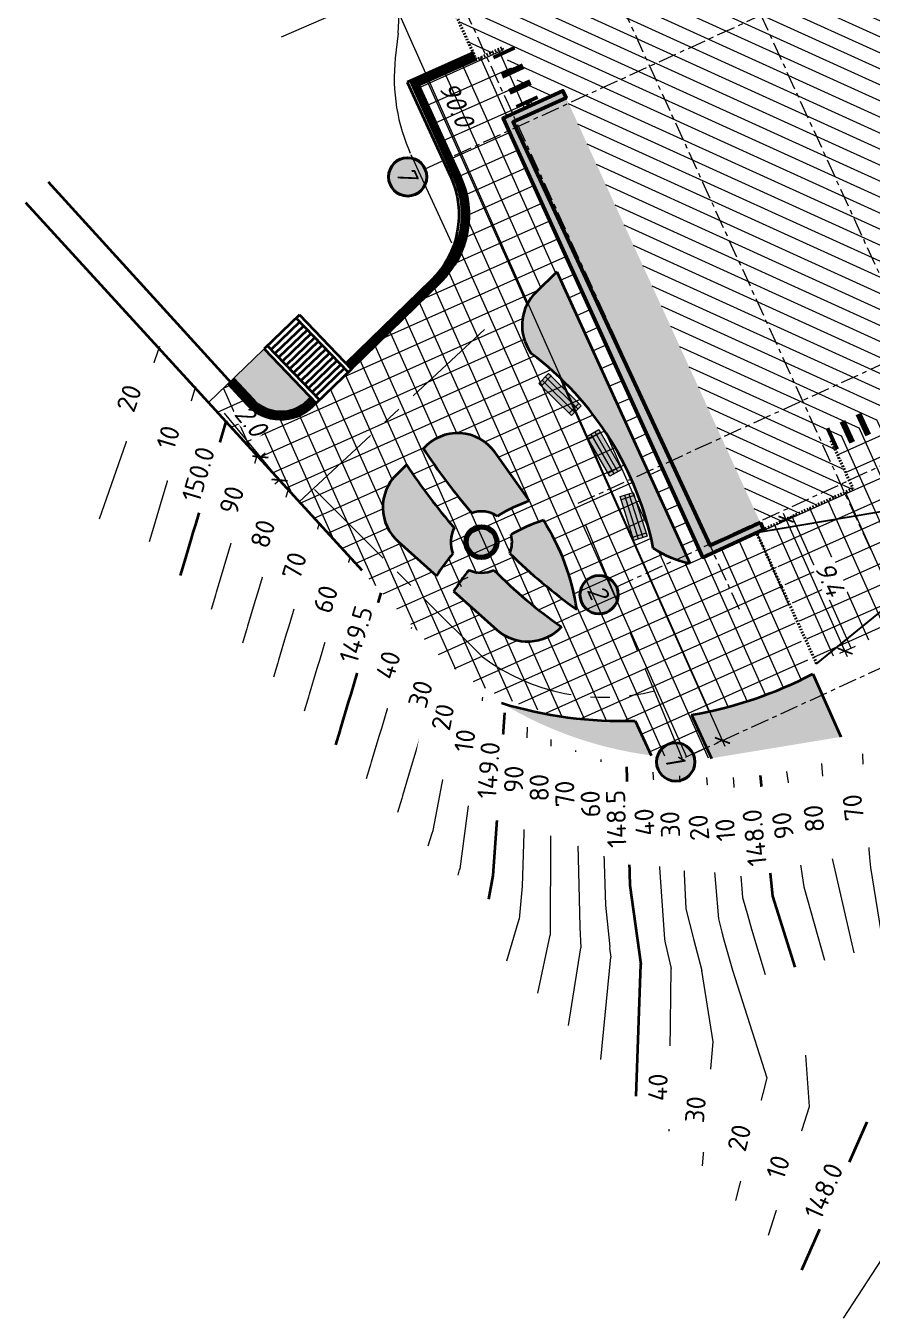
# Model space of a CAD drawing. Extents: x 9571 to 9933, y 11152 to 12208.
# Drawn here: x 9613.5 to 9668.8, y 11988 to 12072.3 of the extents above; entities that cross this region are included whole.
import ezdxf
from ezdxf.enums import TextEntityAlignment as Align

# ---------------------------------------------------------------- set-up
doc = ezdxf.new("R2010")
doc.units = 0
for name, pattern in [('ADSK_Линия сетки', [21, 12, -3, 3, -3]), ('Cплошная', [0]), ('осевая', [50.800000000000004, 31.75, -6.35, 6.35, -6.35]), ('Сверху', [3.96875, 2.38125, -1.5875])]:
    doc.linetypes.add(name, pattern=pattern)
doc.layers.add('prs_goriz doroga', color=11, linetype='Continuous', lineweight=15)
doc.layers.add('МГТ_ГП_ГЕНПЛАН', color=7, linetype='Continuous', lineweight=35)
doc.layers.add('МГТ_ГП_благоустройство', color=7, linetype='Continuous')
doc.layers.add('МГТ_ГП_размеры', color=7, linetype='Continuous')
doc.layers.add('МГТ_ГП_ГАЗОН', color=7, linetype='Continuous', true_color=0x89a57e, transparency=0.3)
for name, color, linetype, lineweight, true_color in [('МГТ_ГП_ЗДАНИЯ', 12, 'Continuous', 50, 0xbd0000), ('МГТ_ГП_ОСИ', 12, 'осевая', 20, 0xbd0000), ('МГТ_ГП_ПОР_СТЦентр', 12, 'осевая', 20, 0xbd0000)]:
    doc.layers.add(name, color=color, linetype=linetype, lineweight=lineweight, true_color=true_color)
doc.layers.add('МГТ_ГП_ТРОТУАР', color=7, linetype='Continuous', true_color=0x755847)
doc.styles.add('ГП', font='isocpeui.ttf')
doc.styles.add('СПДС', font='isocpeur.ttf')
doc.dimstyles.new('ГП_1000', dxfattribs={"dimscale": 0.5, "dimtxt": 2.5, "dimasz": 1.5, "dimexe": 0.8, "dimexo": 0, "dimgap": 0.8, "dimtad": 1, "dimdec": 1, "dimzin": 0, "dimdsep": 46, "dimtxsty": 'ГП', "dimblk": 'ARCHTICK', "dimcen": 3, "dimdle": 0.8, "dimclrd": 7, "dimclre": 7, "dimclrt": 7, "dimaunit": 1, "dimadec": 0, "dimazin": 0, "dimtfac": 1, "dimtdec": 1, "dimtmove": 0, "dimatfit": 3, "dimfxl": 0.18, "dimtolj": 1, "dimtzin": 0, "dimlwd": 18, "dimlwe": 18, "dimarcsym": 0})
doc.dimstyles.new('ГП_архит', dxfattribs={"dimscale": 0.5, "dimtxt": 2500, "dimasz": 1500, "dimexe": 800, "dimexo": 0, "dimgap": 800, "dimtad": 1, "dimdec": 1, "dimlfac": 0.001, "dimzin": 0, "dimdsep": 46, "dimtxsty": 'ГП', "dimblk": 'ARCHTICK', "dimcen": 3000, "dimdle": 800, "dimclrd": 7, "dimclre": 7, "dimclrt": 7, "dimaunit": 1, "dimadec": 0, "dimazin": 0, "dimtfac": 1, "dimtdec": 1, "dimtmove": 0, "dimatfit": 3, "dimfxl": 0.18, "dimtolj": 1, "dimtzin": 0, "dimlwd": 18, "dimlwe": 18, "dimarcsym": 0})
pattern_1 = [(294.0768579740528, (9631.64822142492, 12155.32682837154), (1.159508767210197, 0.5181113960942082), []), (24.07685797405277, (9631.64822142492, 12155.32682837154), (-0.5181113960942081, 1.159508767210197), [])]

# ---------------------------------------------------------------- blocks, each defined once
blk = doc.blocks.new('_ArchTick')
at = {"color": 0, "linetype": 'ByBlock', "const_width": 0.15}
blk.add_lwpolyline([(-0.5, -0.5), (0.5, 0.5)], dxfattribs=at)
blk = doc.blocks.new('*D126')
at = {"layer": 'МГТ_ГП_ГЕНПЛАН', "color": 7, "linetype": 'Continuous', "lineweight": 18, "transparency": 16777216}
for p, q in [((9663.75733192932, 12040.38571389731), (9662.800538356249, 12039.95818314641)), ((9667.176293416902, 12031.14593467936), (9663.002553276285, 12040.48656744981)), ((9667.685426587588, 12031.81155077446), (9666.6479091135, 12031.34794959939))]:
    blk.add_line(p, q, dxfattribs=at)
at = {"layer": 'МГТ_ГП_ГЕНПЛАН', "color": 7, "lineweight": 18, "transparency": 16777216, "xscale": 0.75, "yscale": 0.75, "zscale": 0.75}
for p, rotation in [((9663.165737967967, 12040.12136783809), 114.0768579740528), ((9667.01310872522, 12031.51113429107), 294.0768579740528)]:
    blk.add_blockref('_ArchTick', p, dxfattribs=dict(at, rotation=rotation))
at = {"layer": 'МГТ_ГП_ГЕНПЛАН', "color": 7, "transparency": 16777216, "insert": (9666.025247351627, 12036.23441183702), "char_height": 1.25, "attachment_point": 5, "rotation": 294.07685797405276, "style": 'ГП', "bg_fill": 3, "box_fill_scale": 1.1, "bg_fill_color": 256, "bg_fill_true_color": 13158600, "bg_fill_transparency": 0}
blk.add_mtext('\\A1;9.4', dxfattribs=at)
blk = doc.blocks.new('*D145')
at = {"layer": 'МГТ_ГП_ГЕНПЛАН', "color": 7, "linetype": 'Continuous', "lineweight": 18, "transparency": 16777216}
for p, q in [((9628.852162132092, 12044.18884770947), (9626.5034900179, 12047.03138158009)), ((9628.852162132092, 12044.18884770947), (9629.160520626865, 12044.44363200785)), ((9630.360263774419, 12042.36363337975), (9628.852162132092, 12044.18884770947)), ((9630.105479476038, 12042.67199187453), (9629.797120981266, 12042.41720757615))]:
    blk.add_line(p, q, dxfattribs=at)
at = {"layer": 'МГТ_ГП_ГЕНПЛАН', "color": 7, "lineweight": 18, "transparency": 16777216, "xscale": 0.75, "yscale": 0.75, "zscale": 0.75}
for p, rotation in [((9628.852162132092, 12044.18884770947), 129.5655615019968), ((9630.105479476038, 12042.67199187453), 309.5655615019969)]:
    blk.add_blockref('_ArchTick', p, dxfattribs=dict(at, rotation=rotation))
at = {"layer": 'МГТ_ГП_ГЕНПЛАН', "color": 7, "transparency": 16777216, "insert": (9628.22913443812, 12046.55208549823), "char_height": 1.25, "attachment_point": 5, "rotation": 309.56556150199685, "style": 'ГП', "bg_fill": 3, "box_fill_scale": 1.1, "bg_fill_color": 256, "bg_fill_true_color": 13158600, "bg_fill_transparency": 0}
blk.add_mtext('\\A1;2.0', dxfattribs=at)
blk = doc.blocks.new('Ном_оси')
at = {"layer": 'МГТ_ГП_ОСИ', "true_color": 0xffffff}
h = blk.add_hatch(color=7, dxfattribs=at)
h.dxf.hatch_style = 1
edge = h.paths.add_edge_path()
edge.add_arc((0, 0), 2.5, 0, 360)
at = {"layer": 'МГТ_ГП_ОСИ', "linetype": 'Cплошная', "lineweight": 40}
blk.add_circle((0, 0), 2.5, dxfattribs=at)
at = {"layer": 'МГТ_ГП_ОСИ', "style": 'ГП'}
blk.add_attdef('ОСЬ', text='', height=2.5, dxfattribs=at).set_placement((-0.4332506942569481, 0), align=Align.MIDDLE_CENTER)
blk = doc.blocks.new('*D148')
at = {"layer": 'МГТ_ГП_размеры', "color": 7, "linetype": 'Continuous', "lineweight": 18, "transparency": 16777216}
for p, q in [((-13370.05084763685, 88040.5585468627), (-7936.201033117852, -2598.707095419471)), ((-13346.11371049959, 87641.27542241881), (-12946.8305860557, 87665.21255955608)), ((-7960.138170255113, -2199.423970975585), (-8359.421294699001, -2223.361108112846))]:
    blk.add_line(p, q, dxfattribs=at)
at = {"layer": 'МГТ_ГП_размеры', "color": 7, "lineweight": 18, "transparency": 16777216, "xscale": 750, "yscale": 750, "zscale": 750}
for p, rotation in [((-13346.11371049959, 87641.27542241881), 93.43079211646507), ((-7960.138170255113, -2199.423970975585), 273.4307921164651)]:
    blk.add_blockref('_ArchTick', p, dxfattribs=dict(at, rotation=rotation))
at = {"layer": 'МГТ_ГП_размеры', "color": 7, "transparency": 16777216, "insert": (-9629.96293398989, 42782.26463963585), "char_height": 1250, "attachment_point": 5, "rotation": 273.43079211646506, "style": 'ГП'}
blk.add_mtext('\\A1;90.0', dxfattribs=at)
blk = doc.blocks.new('скамейка')
at = {"layer": 'МГТ_ГП_благоустройство', "lineweight": 0, "ltscale": 0.1}
blk.add_hatch(color=33, dxfattribs=at).paths.add_polyline_path([(-1, 0.5999999998905423), (1, 0.599999999999909), (1, 0), (-1, 0)])
at = {"layer": 'МГТ_ГП_благоустройство'}
h = blk.add_hatch(color=7, dxfattribs=at)
h.dxf.hatch_style = 1
h.paths.add_polyline_path([(-1, 0), (-1, 0.599999999999909), (-0.8500000000003638, 0.599999999999909), (-0.8500000000003638, 0)])
h.paths.add_polyline_path([(0.8500000000003638, 0), (0.8500000000003638, 0.599999999999909), (1, 0.599999999999909), (1, 0)])
at = {"layer": 'МГТ_ГП_благоустройство', "lineweight": 0, "ltscale": 0.1}
for points in [[(-1, 0.599999999999909), (1, 0.599999999999909), (1, 0), (-1, 0)], [(-1, 0), (-1, 0.599999999999909), (-0.8500000000003638, 0.599999999999909), (-0.8500000000003638, 0)], [(0.8500000000003638, 0), (0.8500000000003638, 0.599999999999909), (1, 0.599999999999909), (1, 0)]]:
    blk.add_lwpolyline(points, close=True, dxfattribs=at)
for points in [[(-1, 0.4000000000000909), (1, 0.4000000000000909)], [(-1, 0.2000000000000455), (1, 0.2000000000000455)]]:
    blk.add_lwpolyline(points, dxfattribs=at)
blk = doc.blocks.new('верт комсомольская')
at = {"layer": 'prs_goriz doroga'}
for points, elevation in [([(9618.358265860423, 12040.15040035615), (9622.287032815415, 12051.42074186976)], 150.1999999999996), ([(9621.614118104979, 12038.66080288491), (9621.894613253337, 12039.60366055583), (9622.330851292516, 12041.07003309025), (9624.63159898526, 12048.80377687755)], 150.0999999999999), ([(9625.66388309421, 12034.23897059718), (9625.942214917934, 12035.17455645881), (9625.994770978961, 12035.35121864204), (9626.496700599773, 12037.03840715855), (9626.861038042782, 12038.26309270108), (9627.051186281615, 12038.90225785829), (9627.313144077189, 12039.78280398702), (9627.605671963454, 12040.76610855803), (9627.818010222987, 12041.47986335201), (9628.160157645296, 12042.62995925777), (9628.631517175414, 12044.214389332), (9628.659377424308, 12044.30803889969)], 149.8999999999999), ([(9630.673266643824, 12042.06016991077), (9630.320445401505, 12040.87419497776), (9630.183958477593, 12040.41540720926), (9629.9959272135, 12039.78335806059), (9629.629472795752, 12038.55155650952), (9629.336740664387, 12037.5675653881), (9629.074987113912, 12036.68770580978), (9628.677554115273, 12035.35177271561), (9628.520501432073, 12034.82385511004), (9628.018367566161, 12033.13598004312), (9627.966015750233, 12032.9600044103), (9627.928014950994, 12032.83226835044), (9627.688765588826, 12032.02805445332)], 149.7999999999999), ([(9632.68715586334, 12039.81230092185), (9632.678710349814, 12039.78391213417), (9632.207759309891, 12038.20085516075), (9632.0195238007, 12037.56811946168), (9631.653273628051, 12036.33700446101), (9631.387422309717, 12035.44337062711), (9631.098787946212, 12034.47315376127), (9630.701150702474, 12033.1365341167), (9630.544302264372, 12032.60930306153), (9630.04196415336, 12030.92074144421), (9629.98981658253, 12030.74545236179), (9629.713648083443, 12029.81713830945)], 149.6999999999999), ([(9631.738530578059, 12027.60622216559), (9631.975913127828, 12028.40416095099), (9632.01361741483, 12028.53090031328), (9632.065560740562, 12028.70550284529), (9632.568103096672, 12030.39475101302), (9632.724747289676, 12030.92129551778), (9633.122588778511, 12032.25860171276), (9633.383933838788, 12033.13708819027), (9633.677074460351, 12034.1224524125), (9634.043120387902, 12035.35288086276), (9634.23156014219, 12035.98630311223), (9634.701045082857, 12037.56443193293)], 149.5999999999999), ([(9635.788295567292, 12023.18438987786), (9636.023811304662, 12023.97605355156), (9636.061219079429, 12024.10179621626), (9636.112753914964, 12024.27502564746), (9636.61570476127, 12025.965646916), (9636.771940464077, 12026.49081831995), (9637.17019044311, 12027.82949761574), (9637.43112701319, 12028.70661099244), (9637.72467612495, 12029.69334831548), (9638.090313562303, 12030.92240366493), (9638.27916180679, 12031.55719901521), (9638.72882352189, 12033.06869395509)], 149.3999999999999), ([(9640.7488091242, 12030.84131737509), (9640.302962639089, 12029.3426469667), (9640.113910149505, 12028.70716506602), (9639.74847695725, 12027.47879626697), (9639.483218663385, 12026.58715582823), (9639.193991275408, 12025.61494556723), (9639.004732573281, 12024.97877050276), (9638.639505593568, 12023.75109486749), (9638.136350502164, 12022.05978704854), (9638.085019911727, 12021.88724416775), (9637.813178061908, 12020.973473734)], 149.2999999999999), ([(9639.80108768948, 12018.80292729496), (9640.068914522382, 12019.63614373641), (9640.120008612654, 12019.80030801347), (9642.012532244722, 12029.62620510296)], 149.1999999999999), ([(9643.358277946001, 12028.50261155246), (9641.861170688779, 12017.29496598831), (9641.8317305769, 12017.23064238403), (9641.747906601287, 12016.89335480258)], 149.0999999999999), ([(9646.269014141133, 12026.55158944619), (9645.950936816582, 12016.17177315045), (9645.776088292145, 12014.2584289918), (9645.75317947285, 12014.01266203145)], 148.8999999999999), ([(9647.819701058703, 12025.7337483596), (9647.764908607809, 12012.97061815636)], 148.7999999999999), ([(9649.423873693304, 12025.02655381944), (9649.649925405674, 12015.33399817414), (9649.714893271079, 12013.50137538368), (9649.76071199811, 12012.14906879735)], 148.6999999999999), ([(9668.154951625644, 12024.81248121374), (9668.243302223776, 12021.92564243056), (9668.38971403341, 12020.77691908456), (9668.61415946424, 12018.04147749517), (9668.671030053823, 12017.39046379208), (9668.892375569012, 12016.03361373553), (9669.505271949945, 12012.27655324839)], 147.7), ([(9651.073649020122, 12024.43348103279), (9651.388423703918, 12014.92627192031), (9651.654397711614, 12012.19974475125), (9651.65052756043, 12012.11253278978), (9651.729401962704, 12011.52377974745)], 148.5999999999999), ([(9665.4855074283, 12024.16331896997), (9665.847733961118, 12019.39596871258), (9667.59823129395, 12011.81279424101)], 147.8), ([(9654.477395014876, 12023.60078321246), (9655.221891943926, 12012.71532256877), (9655.271155176446, 12012.45869118674), (9655.664879222786, 12010.79151314166)], 148.3999999999999), ([(9656.21463941934, 12023.36525011841), (9656.629424895675, 12014.69589746878), (9657.151176669064, 12012.64344675026), (9657.662061326766, 12010.66262914516)], 148.3), ([(9657.964116183195, 12023.25200254904), (9658.763061889107, 12014.03092523152), (9658.976428603464, 12013.16753031047), (9659.102463404088, 12012.66137124113), (9659.663153538273, 12010.69394177796)], 148.2), ([(9659.717228246222, 12023.26159701141), (9660.311907797957, 12015.4347554872), (9660.666417751725, 12014.23022692918), (9660.905677679999, 12013.35722192051), (9661.801532087891, 12010.40313815348)], 148.1), ([(9663.19992304263, 12023.64852001648), (9664.334351247431, 12016.12252394389), (9665.67125512749, 12011.34418726538)], 147.9), ([(9644.942702122891, 12011.29890539749), (9645.75317947285, 12014.01266203145)], 148.8999999999997), ([(9646.953632583158, 12009.19028557017), (9647.764908607809, 12012.97061815636)], 148.7999999999997), ([(9648.964563043422, 12007.08166574286), (9649.76071199811, 12012.14906879735)], 148.6999999999997), ([(9651.082814447318, 12004.86051140772), (9651.729401962704, 12011.52377974745)], 148.5999999999997), ([(9655.54269254371, 12000.1839760589), (9655.664879222786, 12010.79151314166)], 148.3999999999997), ([(9657.704270459011, 11997.91739044565), (9658.415663564017, 12006.00080766167), (9657.662061326766, 12010.66262914516)], 148.2999999999998), ([(9659.663153538273, 12010.69394177796), (9661.905245961632, 12003.66562892254), (9659.865848374311, 11995.65080483239)], 148.2), ([(9662.027426289611, 11993.38421921914), (9664.704250738625, 12001.78390528662), (9664.463804110954, 12005.14432775942)], 148.0999999999998), ([(9674.428812251686, 11999.5197582847), (9666.882000004087, 11987.96949999391)], 147.8999999999998)]:
    blk.add_lwpolyline(points, dxfattribs=dict(at, elevation=elevation))
at = {"layer": 'prs_goriz doroga', "color": 12, "lineweight": 35}
for points, elevation in [([(9623.639000599595, 12036.44988674105), (9623.918414085636, 12037.38910850732), (9624.358602864264, 12038.86876107534), (9624.472899767476, 12039.25295920706), (9624.630360940875, 12039.78224991345), (9625.027385449315, 12041.1168099068), (9625.289547489987, 12041.99804258594), (9625.581871131155, 12042.98066060654), (9625.792227555821, 12043.68775365176), (9626.645488204793, 12046.55590788861)], 149.9999999999999), ([(9636.714934302372, 12035.31656294401), (9636.25536097449, 12033.77175106372), (9636.066716975103, 12033.13764226385), (9635.70087529265, 12031.90790036399), (9635.435320486551, 12031.01526322767), (9635.14638961081, 12030.04404966425), (9634.748343876878, 12028.70605691887), (9634.591903928971, 12028.18019896451), (9634.089157327764, 12026.49026424637), (9634.03741824713, 12026.31634826477), (9633.763413072676, 12025.39530602173)], 149.4999999999999), ([(9644.77943313258, 12027.47605814669), (9644.03078187297, 12016.8654263818), (9643.740868140925, 12015.31210179475)], 148.9999999999999), ([(9652.760919919288, 12023.95744440389), (9652.977862796966, 12016.23635191768), (9653.684411115228, 12011.0797673732)], 148.4999999999999), ([(9661.465360684067, 12023.39398635762), (9662.287933392765, 12015.51760207489), (9663.738631930004, 12010.87420703036)], 148), ([(9653.38111462841, 12002.45056167215), (9653.684411115228, 12011.0797673732)], 148.4999999999997), ([(9664.189004204913, 11991.11763360589), (9668.454084054605, 12000.78426680937)], 147.9999999999998)]:
    blk.add_lwpolyline(points, dxfattribs=dict(at, elevation=elevation))
at = {"layer": 'prs_goriz doroga', "color": 12, "lineweight": 35, "attachment_point": 5, "style": 'СПДС', "bg_fill": 2}
for s, insert, char_height, width, rotation in [('150.0', (9624.795931467548, 12043.05676305556, 0.9999999999999432), 1.249999999999998, 3.534999999999995, 73.40741112973254), ('149.5', (9635.09785647027, 12032.59887376294, 0.4999999999999716), 1.249999999999998, 3.534999999999995, 73.40741112973254), ('149.0', (9643.749655985037, 12023.73355931863, 0.4999999999999716), 1.249999999999998, 3.534999999999995, 86.01172134878587), ('148.5', (9652.07982679238, 12020.55956275107), 1.249999999999998, 3.534999999999996, 91.60871899467239), ('148.0', (9661.109357517538, 12019.32900018985), 1.249999999999999, 3.534999999999997, 95.93805811982398), ('148.0', (9665.620460347149, 11996.27425230677), 1.249999999999999, 3.534999999999997, 66.10812637631493)]:
    blk.add_mtext(s, dxfattribs=dict(at, insert=insert, char_height=char_height, width=width, rotation=rotation))
at = {"layer": 'prs_goriz doroga', "insert": (9667.546296283754, 12021.30211374651, 2202.000054931624), "char_height": 1.249999999999999, "width": 4.166249999999988, "attachment_point": 5, "rotation": 97.08467307433908, "style": 'СПДС', "bg_fill": 2}
blk.add_mtext('70', dxfattribs=at)
at = {"layer": 'prs_goriz doroga', "char_height": 1.249999999999999, "attachment_point": 5, "style": 'СПДС', "bg_fill": 2}
for s, insert, width, rotation in [('60', (9650.400150991669, 12021.53601756961, 2202.000054931624), 4.166249999999989, 91.87374930182833), ('40', (9653.926990139562, 12020.34514052031, 2202.000054931624), 4.166249999999989, 93.90666070280048), ('80', (9664.983311904589, 12020.57854086855, 2497.600054931624), 4.166249999999987, 94.3438635593116), ('10', (9662.640317610521, 11997.82926092798, 2202.000054931624), 4.166249999999989, 71.86856153571276)]:
    blk.add_mtext(s, dxfattribs=dict(at, insert=insert, width=width, rotation=rotation))
for s, insert, width, rotation in [('70', (9648.726066060563, 12022.18975980864, 2202.000054931624), 4.166249999999989, 91.50282137730674), ('90', (9662.952418879475, 12020.11934529241, 2202.000054931624), 4.166249999999989, 98.13649720847856), ('30', (9655.59811794162, 12020.19662205962, 2202.000054931624), 4.166249999999988, 92.69354990856466), ('20', (9660.110516282519, 11999.74280990022, 2349.800054931624), 4.166249999999989, 76.06958324363671)]:
    blk.add_mtext(s, dxfattribs=dict(at, insert=insert, width=width, rotation=rotation))
for s, insert, width, rotation in [('80', (9647.048166207245, 12022.59108227391, 2202.000054931624), 4.166249999999989, 90.3032069893981), ('20', (9657.471504341234, 12019.99101882369, 2202.000054931624), 4.166249999999989, 95.07212345759582), ('30', (9657.253094401429, 12001.5862102494, 2202.000054931624), 4.166249999999988, 85.02661594708205)]:
    blk.add_mtext(s, dxfattribs=dict(at, insert=insert, width=width, rotation=rotation))
at = {"layer": 'prs_goriz doroga', "char_height": 1.249999999999999, "width": 4.166249999999989, "attachment_point": 5, "style": 'СПДС', "bg_fill": 2}
for s, insert, rotation in [('90', (9645.393697651281, 12023.14547434768, 2202.000054931624), 88.31621793548075), ('10', (9659.19932549907, 12019.84076469965, 2202.000054931624), 94.50504773024629), ('40', (9654.798037494684, 12003.03944535214, 2202.000054931624), 88.63140518481678)]:
    blk.add_mtext(s, dxfattribs=dict(at, insert=insert, rotation=rotation))
at = {"layer": 'prs_goriz doroga', "insert": (9642.196307510314, 12025.66746607037, 2202.000054931624), "char_height": 1.249999999999999, "width": 4.166249999999989, "attachment_point": 5, "rotation": 82.23047683837672, "style": 'СПДС', "bg_fill": 2}
blk.add_mtext('10', dxfattribs=at)
at = {"layer": 'prs_goriz doroga', "insert": (9640.759628122789, 12027.20460795852, 2351.300054931624), "char_height": 1.249999999999999, "width": 4.166249999999989, "attachment_point": 5, "rotation": 78.98593072749325, "style": 'СПДС', "bg_fill": 2}
blk.add_mtext('20', dxfattribs=at)
at = {"layer": 'prs_goriz doroga', "insert": (9639.30406599901, 12028.70457220265, 2202.000054931624), "char_height": 1.249999999999999, "width": 4.166249999999988, "attachment_point": 5, "rotation": 73.44998427614506, "style": 'СПДС', "bg_fill": 2}
blk.add_mtext('30', dxfattribs=at)
at = {"layer": 'prs_goriz doroga', "insert": (9637.192980600255, 12030.5992673661, 2202.000054931624), "char_height": 1.249999999999999, "width": 4.166249999999987, "attachment_point": 5, "rotation": 73.29212647464074, "style": 'СПДС', "bg_fill": 2}
blk.add_mtext('40', dxfattribs=at)
at = {"layer": 'prs_goriz doroga', "insert": (9633.109535272759, 12034.90244054406, 2202.100054931624), "char_height": 1.249999999999999, "width": 4.166249999999987, "attachment_point": 5, "rotation": 73.29212647464074, "style": 'СПДС', "bg_fill": 2}
blk.add_mtext('60', dxfattribs=at)
at = {"layer": 'prs_goriz doroga', "insert": (9631.07413883356, 12037.0832154259, 2202.100054931624), "char_height": 1.249999999999999, "width": 4.166249999999987, "attachment_point": 5, "rotation": 73.29212647464074, "style": 'СПДС', "bg_fill": 2}
blk.add_mtext('70', dxfattribs=at)
at = {"layer": 'prs_goriz doroga', "insert": (9629.010457793609, 12039.16717739082, 2202.100054931624), "char_height": 1.249999999999999, "width": 4.166249999999987, "attachment_point": 5, "rotation": 73.29212647464074, "style": 'СПДС', "bg_fill": 2}
blk.add_mtext('80', dxfattribs=at)
at = {"layer": 'prs_goriz doroga', "insert": (9626.981562523617, 12041.37574938499, 2202.100054931624), "char_height": 1.249999999999999, "width": 4.166249999999987, "attachment_point": 5, "rotation": 73.29212647464074, "style": 'СПДС', "bg_fill": 2}
blk.add_mtext('90', dxfattribs=at)
at = {"layer": 'prs_goriz doroga', "insert": (9622.831164182688, 12045.46162016107, 2202.100054931624), "char_height": 1.249999999999999, "width": 4.166249999999987, "attachment_point": 5, "rotation": 73.29212647464074, "style": 'СПДС', "bg_fill": 2}
blk.add_mtext('10', dxfattribs=at)
at = {"layer": 'prs_goriz doroga', "insert": (9620.279760011172, 12048.02055766437, 2202.100054931624), "char_height": 1.249999999999999, "width": 4.166249999999987, "attachment_point": 5, "rotation": 71.04054493395607, "style": 'СПДС', "bg_fill": 2}
blk.add_mtext('20', dxfattribs=at)
blk = doc.blocks.new('Каланчевка 14.10.19')
at = {"layer": 'МГТ_ГП_ЗДАНИЯ', "linetype": 'Continuous', "lineweight": 15, "ltscale": 0.4, "true_color": 0xd2515b}
h = blk.add_hatch(dxfattribs=at)
h.set_pattern_fill('ANSI31', color=13, scale=299.9999999999999, angle=90)
h.set_pattern_definition([(135, (0, 0), (-673.5192090801862, -673.5192090801862), [])])
h.paths.add_polyline_path([(-618.6534720737109, 9747.843425277853), (-2852.947494676233, 41168.50430662407), (-5259.321204375769, 40985.61580025619), (-5578.504196560298, 45185.2977607568), (-7410.7726349908, 45055.0068532788), (-9240.830962663944, 70790.94022874007), (-28.26439886528533, 71446.03728363835), (-1291.031558362356, 89406.37170869691), (8483.591458398374, 90101.43607612117), (8909.632566169461, 84110.06115707921), (15628.9629404252, 84587.86650139667), (15272.92287539062, 90577.69919529199), (25037.77481478336, 91272.06875047667), (26146.72626439732, 73307.31656740213), (31046.16807030101, 73655.71132530869), (34849.74815061292, 12270.24735253048), (28445.36806782405, 11814.83783102204), (28224.44627760159, 15136.92706998083), (5543.418133829429, 13643.70779277227), (5788.053915602715, 10203.41843927605)])
at = {"layer": 'МГТ_ГП_ЗДАНИЯ', "lineweight": 30, "true_color": 0xd14d58, "transparency": 33554610}
h = blk.add_hatch(color=13, dxfattribs=at)
h.dxf.hatch_style = 1
h.set_gradient(color1=(210, 81, 91), color2=(255, 240, 240), tint=1, name='HEMISPHERICAL')
h.paths.add_polyline_path([(-4966.842898768486, 9438.64771224378), (-7109.470682340725, 40865.82689473953), (-2829.530337228483, 41170.16947894843), (-618.6534720737109, 9747.843425277853)])
at = {"layer": 'МГТ_ГП_ЗДАНИЯ'}
h = blk.add_hatch(color=256, dxfattribs=at)
h.dxf.hatch_style = 1
h.paths.add_polyline_path([(-653.7448349959595, 10246.61064207042), (-4244.379729463304, 9991.28392846795), (-6584.449183263372, 40401.89815505061), (-2794.196972201098, 40671.41947070067), (-2829.530337228483, 41170.1694789484), (-7109.470682340725, 40865.82689473953), (-4966.842898768486, 9438.64771224378), (-618.6534720737109, 9747.843425277853)])
at = {"layer": 'МГТ_ГП_ЗДАНИЯ', "linetype": 'Сверху', "lineweight": 40}
for points in [[(-5552.23084894694, 44839.60357680733), (-5578.504196560298, 45185.2977607568), (-7410.772634990801, 45055.00685327881), (-9240.830962663924, 70790.94022874007), (-28.26439886528533, 71446.03728363835), (-1291.031558362356, 89406.37170869691), (8484.123330238275, 90093.95641384539), (8909.632566169457, 84110.06115707921), (15628.9629404252, 84587.86650139667), (15272.92287539062, 90577.69919529199), (25037.77481478336, 91272.06875047667), (26146.72626439732, 73307.31656740213), (31046.16807030101, 73655.71132530869)], [(5676.746820606473, 13652.48556792596), (5543.418133829429, 13643.70779277227), (5788.053915602715, 10203.41843927605), (-618.6534720737109, 9747.843425277853)], [(-445.7251896914677, 335.193143454555), (-1112.552610986189, 9712.722716072909)]]:
    blk.add_lwpolyline(points, dxfattribs=at)
at = {"layer": 'МГТ_ГП_ЗДАНИЯ'}
for points in [[(-6300.34182231229, 44786.40610007872), (-4804.119875581517, 44892.80105353598)], [(-6205.731961871927, 43541.56745273311), (-4709.510015141153, 43647.96240619037)], [(-6194.81935296172, 43397.98371602222), (-4698.597406230947, 43504.37866947948)], [(-6119.07142357179, 42401.32280239713), (-4622.849476841016, 42507.71775585439)], [(-6107.68481010741, 42251.50230341021), (-4611.462863376637, 42357.89725686747)], [(-6031.828918102372, 41253.42086094021), (-4535.606971371599, 41359.81581439747)], [(-5260.211201012025, 40997.32601950257), (-5283.717944737025, 41306.61833766883)], [(5723.369002447114, 12977.25445377285), (5618.267393665446, 14473.56780726253)], [(6720.853378086773, 13048.14112638813), (6615.751769305105, 14544.45447987781)], [(6870.636689221181, 13058.78554428471), (6765.535080439513, 14555.09889777438)], [(7868.121064861021, 13129.6722168976), (7763.019456079353, 14625.98557038727)], [(8017.743721206949, 13140.3052177924), (7912.642112425281, 14636.61857128207)]]:
    blk.add_lwpolyline(points, dxfattribs=at)
blk.add_lwpolyline([(-653.7448349959595, 10246.61064207042), (-4244.379729463304, 9991.28392846795), (-6584.449183263372, 40401.89815505061), (-2794.196972201098, 40671.41947070067), (-2829.530337228483, 41170.1694789484), (-7109.470682340725, 40865.82689473953), (-4966.842898768486, 9438.64771224378), (-618.6534720737109, 9747.843425277853)], close=True, dxfattribs=at)
at = {"layer": 'МГТ_ГП_ЗДАНИЯ', "lineweight": 25}
for points in [[(-445.7251896914677, 335.193143454555), (35185.53660406164, 12294.12495769075)], [(35787.32984659991, 2568.703572761877), (-1112.552610986189, 9712.722716072909)]]:
    blk.add_lwpolyline(points, dxfattribs=at)
at = {"layer": 'МГТ_ГП_ОСИ', "linetype": 'ADSK_Линия сетки', "ltscale": 100}
for p, q in [((13455.30768980231, 6628.023616713996), (7356.169025979703, 93317.4583624452)), ((-3921.737267296234, 5405.440875556553), (-10020.87593111884, 92094.87562128776)), ((5475.034460365539, 6066.561967502756), (-624.104203457071, 92755.99671323397)), ((-13040.39494209291, 39541.81182137186), (37905.92555437494, 43164.55737050989)), ((-11338.07568677637, 15602.26067367948), (39608.24480969147, 19225.00622281758)), ((-10912.49587294724, 9617.372886756393), (40033.82462352061, 13240.11843589449)), ((-10061.33624528331, -2352.40268716936), (40884.98425122014, 1270.342861971236))]:
    blk.add_line(p, q, dxfattribs=at)
at = {"layer": 'МГТ_ГП_ОСИ', "xscale": 499.9999999999997, "yscale": 499.9999999999997, "zscale": 499.9999999999997, "rotation": 273.9999999999999}
for p, values in [((-14287.72085796323, 39459.83149972612), {'ОСЬ': '7'}), ((-12159.83883129264, 9535.39135323609), {'ОСЬ': '2'}), ((-11308.30835058315, -2439.599491224086), {'ОСЬ': '1'})]:
    blk.add_blockref('Ном_оси', p, dxfattribs=at).add_auto_attribs(values)
at = {"layer": 'МГТ_ГП_размеры', "color": 6}
dim = blk.add_aligned_dim(p1=(-13346.11371049959, 87641.27542241882), p2=(-7960.138170255113, -2199.423970975584), distance=0, dimstyle='ГП_архит', dxfattribs=at)
dim.commit()
dim.dimension.update_dxf_attribs({"geometry": '*D148', "text_midpoint": (-9629.96293398989, 42782.26463963585)})

msp = doc.modelspace()

# ---------------------------------------------------------------- hatches: boundary and pattern name
at = {"layer": 'МГТ_ГП_ГАЗОН', "lineweight": 13, "ltscale": 100}
for points in [[(9654.498473182326, 12038.23027807661, 0.09640929820409805), (9656.897987800443, 12037.24069027927), (9648.204196197263, 12056.25921764564), (9646.83708057724, 12054.92739544101, 0.3438419171236081), (9646.33637494816, 12051.27166473655), (9646.524974659804, 12050.94698310939, -0.1850532969815827)], [(9654.360834985711, 12024.70349951048), (9653.32559784014, 12026.96818296304, -0.08252266313849195), (9644.595678390668, 12028.12176386482, 0.1044568161686559)]]:
    msp.add_hatch(color=256, dxfattribs=at).paths.add_polyline_path(points)
h = msp.add_hatch(color=256, dxfattribs=at)
edge = h.paths.add_edge_path()
edge.add_arc((9650.511447808589, 12030.04527969789), 11.99848196891719, 109.9710579811962, 121.0113502527031, ccw=False)
edge.add_line((9646.413421131534, 12041.32223615398), (9644.182035770396, 12044.4709946203))
edge.add_arc((9641.7343363843, 12042.73645192463), 2.999978441225541, 35.32298996526931, 138.3146233675483)
edge.add_arc((9672.780182906712, 12066.39976250004), 39.71757615606458, 213.062742002011, 220.6540258235944)
edge.add_arc((9643.279788470347, 12038.62652457098), 2.000000000005914, 58.333540310653916, 108.41020564896101, ccw=False)
h = msp.add_hatch(color=256, dxfattribs=at)
edge = h.paths.add_edge_path()
edge.add_arc((9643.279788470345, 12038.62652457099), 1.999999999995713, 152.4591586416239, 201.9100454637025, ccw=False)
edge.add_arc((9672.780182906803, 12066.39976250014), 41.21757615619527, 213.4641951140586, 220.6460433785331, ccw=False)
edge.add_line((9638.395220777662, 12043.67174095032), (9637.751187127036, 12043.04433366835))
edge.add_arc((9639.844588424863, 12040.8954569836), 2.999999999997391, 134.250797710225, 228.1792428175963)
edge.add_line((9637.844180929587, 12038.6597535478), (9640.346806563846, 12036.42051600114))
edge.add_arc((9650.511447808336, 12030.04527969837), 11.99848196837196, 139.232235521093, 147.9041711474469, ccw=False)
h = msp.add_hatch(color=256, dxfattribs=at)
edge = h.paths.add_edge_path()
edge.add_arc((9634.86408953951, 12032.07335673282), 14.79710827175486, 8.327915653768631, 32.61711670430464)
edge.add_arc((9650.511447808416, 12030.04527969821), 10.49848196855276, 107.6541505328497, 120.2675015902547)
edge.add_arc((9643.279788470332, 12038.62652457099), 2.000000000016268, -21.864807463399416, 14.066642972484203, ccw=False)
edge.add_arc((9672.780182906756, 12066.39976250025), 39.71757615623221, 225.8913723619224, 234.1254145460255)
h = msp.add_hatch(color=256, dxfattribs=at)
edge = h.paths.add_edge_path()
edge.add_arc((9672.780182906292, 12066.39976249973), 41.21757615553756, 225.8993548069635, 233.92375117433681, ccw=False)
edge.add_arc((9643.27978847035, 12038.62652457098), 1.999999999993773, 246.17694280127012, 294.08623954390254, ccw=False)
edge.add_arc((9650.511447808605, 12030.04527969822), 10.4984819686789, 139.9760841839138, 149.3102440074239)
edge.add_line((9641.483346073817, 12035.40359125252), (9644.30110362911, 12032.88238774972))
edge.add_arc((9646.301511124335, 12035.11809118538), 2.999999999858953, 228.1792428164912, 317.3701655985485)
h = msp.add_hatch(color=256, dxfattribs=at)
edge = h.paths.add_edge_path()
edge.add_arc((9652.431578654254, 12053.81190560017), 26.85860598252418, 279.7968341496116, 297.6777657829797)
edge.add_line((9664.90735882069, 12030.02662392088), (9666.739510052705, 12025.91036733435))
edge.add_line((9666.739510052705, 12025.91036733435), (9658.29592196897, 12024.51374562175))
edge.add_line((9658.29592196897, 12024.51374562175), (9657.00170611621, 12027.34497056216))
at = {"layer": 'МГТ_ГП_ГЕНПЛАН', "true_color": 0xf7f281}
h = msp.add_hatch(color=51, dxfattribs=at)
h.dxf.hatch_style = 1
edge = h.paths.add_edge_path()
edge.add_arc((9643.279788470352, 12038.62652457099), 1, 0, 360)
at = {"layer": 'МГТ_ГП_ТРОТУАР', "lineweight": 15, "ltscale": 1.5, "transparency": 33554610}
h = msp.add_hatch(dxfattribs=at)
h.set_pattern_fill('NET', color=256, scale=0.4, style=0)
h.set_pattern_definition(pattern_1)
edge = h.paths.add_edge_path()
edge.add_line((9694.327862384936, 12054.39134437991), (9698.38808224316, 12045.53307514239))
edge.add_line((9698.38808224316, 12045.53307514239), (9699.451684947824, 12046.00833216311))
edge.add_arc((9698.635761489406, 12047.83433022171), 2.0000000000011, 294.0768579741048, 384.079198863951)
edge.add_line((9700.46172621092, 12048.65032828285), (9667.33233849323, 12122.78419709733))
edge.add_line((9667.33233849323, 12122.78419709733), (9665.61301320269, 12121.98983958493))
edge.add_line((9665.61301320269, 12121.98983958493), (9695.471403564305, 12054.91523667542))
edge.add_line((9695.471403564305, 12054.91523667542), (9694.327862384936, 12054.39134437991))
h = msp.add_hatch(dxfattribs=at)
h.set_pattern_fill('NET', color=256, scale=0.4)
h.set_pattern_definition(pattern_1)
edge = h.paths.add_edge_path()
edge.add_line((9664.907358820694, 12030.02662392087), (9661.694950361396, 12039.44087182837))
edge.add_line((9661.694950361396, 12039.44087182837), (9657.731880446363, 12037.62526445673))
edge.add_line((9657.731880446363, 12037.62526445673), (9644.695579990846, 12066.30127037842))
edge.add_line((9644.695579990846, 12066.30127037842), (9646.381050400794, 12067.07343755352))
edge.add_line((9646.381050400794, 12067.07343755352), (9644.640911671393, 12070.89600462762))
edge.add_line((9644.640911671393, 12070.89600462762), (9639.219821184528, 12068.45448567814))
edge.add_line((9639.219821184528, 12068.45448567814), (9641.936947721017, 12062.45608628282))
edge.add_arc((9636.482141959612, 12059.95706765437), 5.999999999999663, -45.74920158393752, 24.614009870412076, ccw=False)
edge.add_line((9640.668944608213, 12055.65931433645), (9632.285322017025, 12047.49212309183))
edge.add_arc((9630.191920692725, 12049.64099975082), 3.000000000021201, 222.72043384446, 314.25079841565037, ccw=False)
edge.add_line((9627.987902619705, 12047.60573457548), (9626.73990879745, 12048.95720512224))
edge.add_line((9626.73990879745, 12048.95720512224), (9625.470857353375, 12047.73522641049))
edge.add_line((9625.470857353375, 12047.73522641049), (9640.751377853347, 12030.988885185))
edge.add_arc((9651.968672201801, 12044.39704040286), 17.48159943615253, 230.0840677987135, 274.451789073542)
edge.add_line((9653.32559784015, 12026.96818296303), (9654.360834985722, 12024.70349951047))
edge.add_line((9654.360834985722, 12024.70349951047), (9658.298758738003, 12024.50753990946))
edge.add_line((9658.298758738003, 12024.50753990946), (9657.001706116216, 12027.34497056216))
edge.add_arc((9652.431578654297, 12053.81190560007), 26.85860598242806, 279.7968341495643, 297.6777657829907)
edge = h.paths.add_edge_path(flags=16)
edge.add_line((9644.182035770396, 12044.4709946203), (9647.32756666303, 12040.04933010273))
edge.add_arc((9634.86408953951, 12032.07335673282), 14.79710827175466, 8.327915653768628, 32.61711670430458, ccw=False)
edge.add_line((9649.505167311654, 12034.21654474978), (9648.508744720977, 12033.08631367565))
edge.add_arc((9646.301511124344, 12035.1180911856), 3.000000000003894, 228.1792428178157, 317.3701655952634, ccw=False)
edge.add_line((9644.301103629075, 12032.88238774979), (9637.844180929587, 12038.6597535478))
edge.add_arc((9639.844588424863, 12040.8954569836), 3.000000000000005, 134.2507977102251, 228.1792428175963, ccw=False)
edge.add_line((9637.751187127036, 12043.04433366835), (9639.493928658598, 12044.73155690192))
edge.add_arc((9641.734334462639, 12042.73641734961), 2.999999999997474, 35.323507515672986, 138.3141058170704, ccw=False)
edge = h.paths.add_edge_path(flags=16)
edge.add_arc((9658.240490008013, 12043.89985775816), 6.793145345805705, 236.5745254544699, 258.6018312418087)
edge.add_line((9656.897987800443, 12037.24069027927), (9648.204196197263, 12056.25921764564))
edge.add_line((9648.204196197263, 12056.25921764564), (9646.83708057724, 12054.92739544101))
edge.add_arc((9648.930481901538, 12052.77851878204), 3.000000000000388, 134.2507984159891, 210.1512687973924)
edge.add_line((9646.33637494816, 12051.27166473655), (9646.524974659804, 12050.94698310939))
edge.add_arc((9633.920253794224, 12034.18561643156), 20.97194318626099, 11.119773098526991, 53.05645611471431, ccw=False)
h = msp.add_hatch(dxfattribs=at)
h.set_pattern_fill('NET', color=256, scale=0.4, style=0)
h.set_pattern_definition(pattern_1)
h.paths.add_polyline_path([(9666.097705787408, 12045.25160588741), (9686.811851890938, 12054.61017910506), (9688.18467115591, 12051.57695464671), (9694.384989056065, 12054.41751591043), (9698.386449074502, 12045.53234501972), (9665.1604254243, 12030.68767957217), (9661.694950361396, 12039.44087182837), (9667.534215124479, 12042.11602325798)])
h = msp.add_hatch(dxfattribs=at)
h.set_pattern_fill('NET', color=256, scale=0.4)
h.set_pattern_definition(pattern_1)
edge = h.paths.add_edge_path()
edge.add_arc((9657.808548415069, 12025.89186066004), 11.75782730535154, 134.9265957569121, 142.2739825896676, ccw=False)
edge.add_arc((9672.780182906756, 12066.39976250025), 39.71757615623234, 225.8913723619224, 234.1254145460255, ccw=False)
edge.add_arc((9643.279788470332, 12038.62652457099), 2.000000000016322, 338.1351925366005, 374.0666429724842)
edge.add_arc((9650.511447808456, 12030.04527969812), 10.49848196864977, 107.65415053291031, 120.26750159019821, ccw=False)
edge.add_line((9647.32756666303, 12040.04933010273), (9646.413421131538, 12041.32223615398))
edge.add_arc((9650.511447808525, 12030.04527969801), 11.99848196878311, 109.971057981087, 121.0113502527335)
edge.add_arc((9643.293600764864, 12038.74538964258), 1.892258505468904, 56.79987153991159, 109.9438744197303)
edge.add_line((9642.648152374746, 12040.52416411598), (9639.493928658598, 12044.73155690192))
edge.add_line((9639.493928658598, 12044.73155690192), (9638.395220777662, 12043.67174095032))
edge.add_arc((9672.780182906803, 12066.39976250014), 41.21757615619543, 213.4641951140586, 220.6460433785331)
edge.add_arc((9643.279788470347, 12038.62652457099), 1.999999999997371, 152.459158641648, 201.910045463683)
edge.add_arc((9650.511447808416, 12030.04527969831), 11.99848196847161, 139.2322355211255, 147.9041711474071)
edge.add_line((9640.346806563846, 12036.42051600114), (9641.673316401453, 12035.23361429526))
edge.add_arc((9650.511447808385, 12030.04527969828), 10.2484819683892, 139.9103287379527, 149.5853714412755, ccw=False)
edge.add_arc((9643.219686285644, 12038.22402523527), 1.671500238183666, 250.8358984317066, 301.6194024240402)
edge.add_arc((9667.147607846713, 12059.70812651419), 32.49812513715247, 224.820317359168, 235.0027886221079)

# ---------------------------------------------------------------- linework, layer by layer
at = {"layer": 'МГТ_ГП_ГЕНПЛАН', "lineweight": 15}
msp.add_lwpolyline([(9630.236138107313, 12071.60493567864), (9634.142842973966, 12073.30096153584, 0.4315329868967569), (9635.377656799414, 12076.72286353907), (9631.001407314148, 12085.37086991248, 0.4137799395388548), (9626.302798254168, 12086.91579566189), (9623.8580329161, 12085.6831867017)], format="xyb", dxfattribs=at)
at = {"layer": 'МГТ_ГП_ГЕНПЛАН', "color": 12, "linetype": 'Сверху', "lineweight": 40, "ltscale": 1.2, "true_color": 0xbd0000, "const_width": 0.5, "flags": 128}
msp.add_lwpolyline([(9634.622054834073, 12050.11755045185), (9640.368258431807, 12055.71541023178, 0.3170420214788823), (9641.636261544618, 12062.51218217813), (9638.887431043915, 12068.57978432556), (9642.86272370504, 12070.3560920938)], format="xyb", dxfattribs=at)
at = {"layer": 'МГТ_ГП_ГЕНПЛАН', "color": 12, "true_color": 0xbd0000}
for points in [[(9642.760733272744, 12070.58434185112), (9638.438014132236, 12068.65279108398)], [(9642.964714137348, 12070.12784233647), (9639.194147384209, 12068.44301367473)]]:
    msp.add_lwpolyline(points, dxfattribs=at)
for points in [[(9638.438014132236, 12068.65279108398), (9641.259482226871, 12062.49414935034, -0.3170420214789639), (9639.991479114062, 12055.69737740399), (9634.4487877371, 12050.29777597951)], [(9634.795604259352, 12049.93759996392), (9640.668944608205, 12055.65931433645, 0.3170420214788823), (9641.936947721017, 12062.45608628281), (9639.194147384209, 12068.44301367473)]]:
    msp.add_lwpolyline(points, format="xyb", dxfattribs=at)
at = {"layer": 'МГТ_ГП_ГЕНПЛАН', "elevation": 150.96}
for points in [[(9627.64663639236, 12048.26416237793), (9615.019361801995, 12062.11538518481)], [(9635.502723144877, 12036.77560813068), (9613.544084946869, 12060.76499331549)]]:
    msp.add_lwpolyline(points, dxfattribs=at)
at = {"layer": 'МГТ_ГП_ГЕНПЛАН', "color": 7}
for points in [[(9648.204196197268, 12056.25921764562), (9646.837080577245, 12054.92739544099, 0.3438419171236731), (9646.336374948169, 12051.27166473653), (9646.524974659811, 12050.94698310937)], [(9639.493928658598, 12044.73155690192, 0.03313534329680717), (9642.648152374748, 12040.52416411598, 0.03313534329680717)], [(9649.505167311654, 12034.21654474978, 0.1063802226446304), (9647.327566663032, 12040.04933010273)], [(9648.50874472098, 12033.08631367565, -0.4100836212273314), (9644.301103629068, 12032.8823877498), (9641.48334607382, 12035.40359125252)]]:
    msp.add_lwpolyline(points, format="xyb", dxfattribs=at)
for points in [[(9648.204196197268, 12056.25921764562), (9656.89344788864, 12037.25062178451)], [(9631.409777025052, 12053.4538546375), (9629.10468806401, 12051.23426799091)], [(9631.409777025052, 12053.4538546375), (9634.808519077636, 12049.9241871659)], [(9631.43644222442, 12052.99364928426), (9629.563557443573, 12051.19023513391)], [(9631.679209513888, 12052.74153017915), (9629.806324733045, 12050.9381160288)], [(9631.92197680336, 12052.48941107403), (9630.049092022515, 12050.68599692368)], [(9631.193674934953, 12053.24576838938), (9634.592416987538, 12049.71610091778)], [(9632.16474409283, 12052.23729196892), (9630.291859311987, 12050.43387781857)], [(9632.407511382302, 12051.9851728638), (9630.534626601455, 12050.18175871346)], [(9632.650278671772, 12051.73305375869), (9630.777393890927, 12049.92963960834)], [(9632.893045961244, 12051.48093465358), (9631.020161180397, 12049.67752050323)], [(9633.135813250714, 12051.22881554846), (9631.262928469869, 12049.42540139812)], [(9633.378580540184, 12050.97669644335), (9631.505695759339, 12049.173282293)], [(9633.621347829654, 12050.72457733823), (9631.74846304881, 12048.92116318789)], [(9633.864115119126, 12050.47245823312), (9631.99123033828, 12048.66904408278)], [(9634.106882408596, 12050.22033912801), (9632.23399762775, 12048.41692497766)], [(9634.349649698068, 12049.96822002289), (9632.47676491722, 12048.16480587255)], [(9634.808519077636, 12049.9241871659), (9632.503430116594, 12047.70460051932)], [(9664.907358820692, 12030.02662392088), (9666.73951005271, 12025.91036733435)]]:
    msp.add_lwpolyline(points, dxfattribs=at)
at = {"layer": 'МГТ_ГП_ГЕНПЛАН'}
for points in [[(9646.413421131536, 12041.32223615398), (9644.182035770396, 12044.4709946203, 0.4822921750639845), (9639.493928658596, 12044.73155690192, 0.4562108285141869)], [(9638.395220777664, 12043.67174095032), (9637.751187127036, 12043.04433366835, 0.4344411798916631), (9637.84418092959, 12038.6597535478), (9640.346806563848, 12036.42051600114)], [(9657.001706116207, 12027.34497056217, 0.07817897642260428), (9664.90735882069, 12030.02662392088)], [(9644.589736864591, 12028.12357687545, 0.08258087834307269), (9653.325597840145, 12026.96818296303, 0.08258087834307269)]]:
    msp.add_lwpolyline(points, format="xyb", dxfattribs=at)
for points in [[(9657.00170611621, 12027.34497056217), (9658.298758737998, 12024.50753990946)], [(9653.325597840145, 12026.96818296303), (9654.360834985717, 12024.70349951047)]]:
    msp.add_lwpolyline(points, dxfattribs=at)
at = {"layer": 'МГТ_ГП_ГЕНПЛАН', "color": 6, "lineweight": 70}
msp.add_circle((9643.279788470352, 12038.62652457099), 1, dxfattribs=at)
at = {"layer": 'МГТ_ГП_ГЕНПЛАН', "color": 7}
for centre, radius, start, end in [((9633.920253794231, 12034.18561643155), 20.97194318626039, 11.11977309851236, 53.05645611471127), ((9672.780182906428, 12066.39976249986), 41.21757615572266, 213.4641951140139, 220.6460433785709), ((9650.51144780835, 12030.04527969838), 11.99848196837674, 109.9710579809137, 121.0113502529153), ((9643.27978847035, 12038.62652457099), 2, 58.33354031058879, 108.4102056490762), ((9650.51144780835, 12030.04527969838), 10.49848196837674, 107.6541505327707, 120.2675015904014), ((9643.27978847035, 12038.62652457099), 2, 152.4591586415797, 201.9100454635475), ((9643.27978847035, 12038.62652457099), 2, 338.1351925365226, 14.06664297266141), ((9658.240490008024, 12043.89985775815), 6.793145345812109, 236.5745254544696, 258.4434413190523), ((9650.51144780835, 12030.04527969838), 11.99848196837674, 139.2322355211778, 147.9041711475234), ((9672.780182906428, 12066.39976249986), 39.71757615572266, 225.8913723618707, 234.1254145460776), ((9650.51144780835, 12030.04527969838), 10.49848196837674, 139.9760841836978, 149.3102440074607), ((9643.27978847035, 12038.62652457099), 2, 246.176942801402, 294.0862395439339), ((9667.147607846206, 12059.70812651357), 32.49812513634756, 224.8203173590184, 235.0027886222107)]:
    msp.add_arc(centre, radius, start, end, dxfattribs=at)
at = {"layer": 'МГТ_ГП_ОСИ', "color": 18, "linetype": 'осевая', "ltscale": 0.2, "true_color": 0x000000}
for points in [[(9631.416388545778, 12089.91724646923), (9636.815760692507, 12078.13160951606, -0.1352673088897612), (9637.835961976154, 12071.83759139414), (9637.65988578632, 12070.21676809261, 0.1352673088897873), (9638.68008706997, 12063.92274997069), (9641.783875656127, 12057.14786495411)], [(9632.374989172426, 12042.05392085142), (9643.351086653118, 12031.13178923756, 0.2262861735939889), (9654.571267532468, 12028.91339284431, 4.244579814029859)]]:
    msp.add_lwpolyline(points, format="xyb", dxfattribs=at)
for points in [[(9631.385507853733, 12041.2569782043), (9643.496725608564, 12052.50949559214)], [(9656.389455509308, 12024.51326369244), (9649.670826487649, 12040.75904522074)]]:
    msp.add_lwpolyline(points, dxfattribs=at)

# ---------------------------------------------------------------- block references
at = {"layer": 'МГТ_ГП_благоустройство', "color": 6, "xscale": 1.5, "yscale": 1.5, "zscale": 1.5}
for p, rotation in [((9648.099333114802, 12047.93266235358), 315.3495308900925), ((9650.9132750969, 12044.21725969748), 300.1967108143281), ((9652.784849760848, 12040.170599762), 287.458740038181)]:
    msp.add_blockref('скамейка', p, dxfattribs=dict(at, rotation=rotation))

# ---------------------------------------------------------------- next in the draw order: dimensions: what is measured, and where the dimension line sits
at = {"layer": 'МГТ_ГП_ГЕНПЛАН', "color": 116, "true_color": 0x136734}
dim = msp.add_aligned_dim(p1=(9630.105479476038, 12042.67199187453), p2=(9628.85216213209, 12044.18884770947), distance=0, dimstyle='ГП_1000', override={"dimtfill": 1}, dxfattribs=at)
dim.commit()
dim.dimension.update_dxf_attribs({"geometry": '*D145', "text_midpoint": (9628.22913443812, 12046.55208549823)})
at = {"layer": 'МГТ_ГП_ГЕНПЛАН', "color": 6}
dim = msp.add_linear_dim(base=(9663.165737967967, 12040.12136783809), p1=(9667.685426587588, 12031.81155077445), p2=(9663.75733192932, 12040.38571389731), angle=294.0768579740528, dimstyle='ГП_1000', override={"dimtfill": 1}, dxfattribs=at)
dim.commit()
dim.dimension.update_dxf_attribs({"geometry": '*D126', "text_midpoint": (9666.025247351625, 12036.23441183702)})

# ---------------------------------------------------------------- next in the draw order: hatches: boundary and pattern name
at = {"layer": 'МГТ_ГП_ГАЗОН', "lineweight": 13, "ltscale": 100}
msp.add_hatch(color=256, dxfattribs=at).paths.add_polyline_path([(9629.10468806401, 12051.23426799091), (9627.100157559318, 12049.30409123155), (9628.355238965209, 12047.94494543804, 0.4220585261058785), (9631.936421796307, 12047.85026920165), (9632.156613832138, 12048.06477676657)])

# ---------------------------------------------------------------- next in the draw order: linework, layer by layer
at = {"layer": 'МГТ_ГП_ГЕНПЛАН', "color": 7, "lineweight": 20}
msp.add_lwpolyline([(9631.409777025052, 12053.4538546375), (9625.470857353375, 12047.73522641049)], dxfattribs=at)
at = {"layer": 'МГТ_ГП_ГЕНПЛАН', "color": 7}
for points in [[(9629.10468806401, 12051.23426799091), (9632.503430116594, 12047.70460051932)], [(9629.320790154108, 12051.44235423903), (9632.719532206693, 12047.91268676743)]]:
    msp.add_lwpolyline(points, dxfattribs=at)
at = {"layer": 'МГТ_ГП_ГЕНПЛАН', "color": 12, "linetype": 'Сверху', "lineweight": 40, "ltscale": 1.2, "true_color": 0xbd0000, "const_width": 0.5, "flags": 128}
msp.add_lwpolyline([(9626.916489386569, 12049.13448580027), (9628.171570792458, 12047.77534000676, 0.4220585261062577), (9632.110871906667, 12047.67119614674), (9632.331063942496, 12047.88570371165)], format="xyb", dxfattribs=at)
at = {"layer": 'МГТ_ГП_ГЕНПЛАН', "color": 12, "true_color": 0xbd0000}
for points in [[(9627.10015755932, 12049.30409123155), (9628.355238965209, 12047.94494543804, 0.4220585261060601), (9631.936421796308, 12047.85026920166), (9632.156613832138, 12048.06477676657)], [(9626.73990879745, 12048.95720512224), (9627.987902619705, 12047.60573457548, 0.4220585261061529), (9632.285322017025, 12047.49212309183), (9632.505514052855, 12047.70663065674)]]:
    msp.add_lwpolyline(points, format="xyb", dxfattribs=at)

# ---------------------------------------------------------------- next in the draw order: block references
at = {"layer": 'МГТ_ГП_ЗДАНИЯ', "color": 3, "xscale": 0.001, "yscale": 0.001, "zscale": 0.001, "rotation": 20.54660659143665}
msp.add_blockref('Каланчевка 14.10.19', (9665.695442150798, 12030.5302462047), dxfattribs=at)

# ---------------------------------------------------------------- next in the draw order: block references
at = {"layer": 'МГТ_ГП_ПОР_СТЦентр'}
msp.add_blockref('верт комсомольская', (0, 0), dxfattribs=at)

doc.saveas('drawing.dxf')
